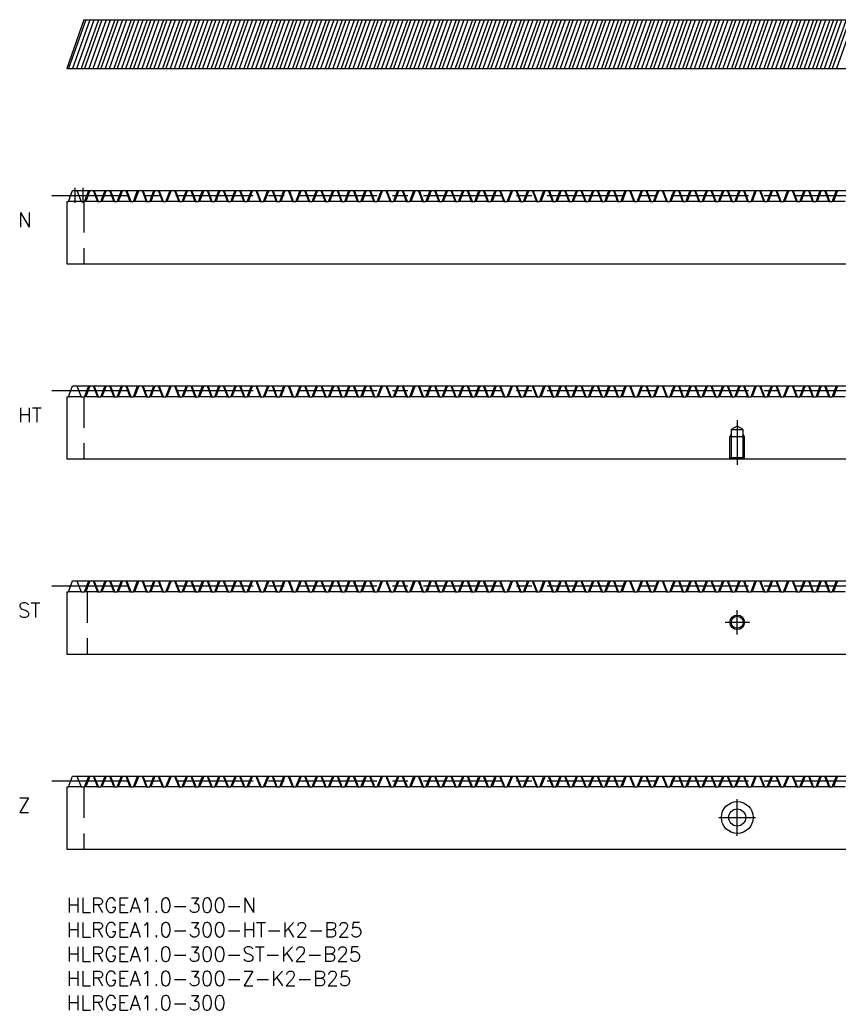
# Model space of a CAD drawing. Extents: x -10 to 331, y -23 to 180.
# Drawn here: x -9.6 to 158.4, y -23 to 180 of the extents above; entities that cross this region are included whole.
import ezdxf

# ---------------------------------------------------------------- set-up
doc = ezdxf.new("R2010")
doc.units = 0
doc.header["$LTSCALE"] = 0.5
doc.linetypes.add('CENTER', pattern=[50.8, 31.75, -6.35, 6.35, -6.35])
doc.linetypes.add('DASHED', pattern=[19.05, 12.7, -6.35])
for name, color, linetype in [('MSM_CENTER', 1, 'CENTER'), ('MSM_CONTINUOUS', 7, 'CONTINUOUS'), ('MSM_DASHED', 4, 'DASHED'), ('MSM_NARROW', 5, 'CONTINUOUS'), ('MSM_PART_NUMBER', 7, 'CONTINUOUS')]:
    doc.layers.add(name, color=color, linetype=linetype)
doc.styles.get("Standard").update_dxf_attribs({"font": 'txt.shx', "height": 3, "bigfont": 'bigfont.shx'})

msp = doc.modelspace()

# ---------------------------------------------------------------- linework, layer by layer
at = {"layer": 'MSM_CENTER'}
for p, q in [((1.67, 145.59), (1.67, 142.46)), ((3.33, 145.59), (3.33, 142.46)), ((-3.04, 144), (306.58, 144)), ((-3.04, 104), (306.58, 104)), ((137.5, 97.96), (137.5, 88.75)), ((-3.04, 64), (306.58, 64)), ((137.5, 54), (137.5, 59)), ((135, 56.5), (140, 56.5)), ((-3.04, 24), (306.58, 24)), ((137.5, 12.75), (137.5, 20.25)), ((133.75, 16.5), (141.25, 16.5))]:
    msp.add_line(p, q, dxfattribs=at)
at = {"layer": 'MSM_CONTINUOUS'}
for p, q in [((3.55, 180), (0, 170)), ((3.9, 180), (0.35, 170)), ((4.77, 180), (1.22, 170)), ((2.11, 170), (5.66, 180)), ((6.53, 180), (2.98, 170)), ((3.55, 180), (303.55, 180)), ((7.23, 180), (3.68, 170)), ((8.1, 180), (4.55, 170)), ((5.45, 170), (8.99, 180)), ((9.86, 180), (6.32, 170)), ((10.56, 180), (7.02, 170)), ((11.43, 180), (7.89, 170)), ((8.78, 170), (12.33, 180)), ((13.2, 180), (9.65, 170)), ((13.9, 180), (10.35, 170)), ((14.77, 180), (11.22, 170)), ((12.11, 170), (15.66, 180)), ((16.53, 180), (12.98, 170)), ((17.23, 180), (13.68, 170)), ((18.1, 180), (14.55, 170)), ((15.45, 170), (18.99, 180)), ((19.86, 180), (16.31, 170)), ((20.56, 180), (17.02, 170)), ((21.43, 180), (17.88, 170)), ((18.78, 170), (22.33, 180)), ((23.19, 180), (19.65, 170)), ((23.9, 180), (20.35, 170)), ((24.76, 180), (21.22, 170)), ((22.11, 170), (25.66, 180)), ((26.53, 180), (22.98, 170)), ((27.23, 180), (23.68, 170)), ((28.1, 180), (24.55, 170)), ((25.44, 170), (28.99, 180)), ((29.86, 180), (26.31, 170)), ((30.56, 180), (27.01, 170)), ((31.43, 180), (27.88, 170)), ((28.78, 170), (32.32, 180)), ((33.19, 180), (29.65, 170)), ((33.89, 180), (30.35, 170)), ((34.76, 180), (31.22, 170)), ((32.11, 170), (35.66, 180)), ((36.53, 180), (32.98, 170)), ((37.23, 180), (33.68, 170)), ((38.1, 180), (34.55, 170)), ((35.44, 170), (38.99, 180)), ((39.86, 180), (36.31, 170)), ((40.56, 180), (37.01, 170)), ((41.43, 180), (37.88, 170)), ((38.78, 170), (42.32, 180)), ((43.19, 180), (39.65, 170)), ((43.89, 180), (40.35, 170)), ((44.76, 180), (41.22, 170)), ((42.11, 170), (45.66, 180)), ((46.53, 180), (42.98, 170)), ((47.23, 180), (43.68, 170)), ((48.1, 180), (44.55, 170)), ((45.44, 170), (48.99, 180)), ((49.86, 180), (46.31, 170)), ((50.56, 180), (47.01, 170)), ((51.43, 180), (47.88, 170)), ((48.78, 170), (52.32, 180)), ((53.19, 180), (49.64, 170)), ((53.89, 180), (50.35, 170)), ((54.76, 180), (51.21, 170)), ((52.11, 170), (55.66, 180)), ((56.52, 180), (52.98, 170)), ((57.23, 180), (53.68, 170)), ((58.09, 180), (54.55, 170)), ((55.44, 170), (58.99, 180)), ((59.86, 180), (56.31, 170)), ((60.56, 180), (57.01, 170)), ((61.43, 180), (57.88, 170)), ((58.77, 170), (62.32, 180)), ((63.19, 180), (59.64, 170)), ((63.89, 180), (60.34, 170)), ((64.76, 180), (61.21, 170)), ((62.11, 170), (65.65, 180)), ((66.52, 180), (62.98, 170)), ((67.22, 180), (63.68, 170)), ((68.09, 180), (64.55, 170)), ((65.44, 170), (68.99, 180)), ((69.86, 180), (66.31, 170)), ((70.56, 180), (67.01, 170)), ((71.43, 180), (67.88, 170)), ((68.77, 170), (72.32, 180)), ((73.19, 180), (69.64, 170)), ((73.89, 180), (70.34, 170)), ((74.76, 180), (71.21, 170)), ((72.11, 170), (75.65, 180)), ((76.52, 180), (72.98, 170)), ((77.22, 180), (73.68, 170)), ((78.09, 180), (74.55, 170)), ((75.44, 170), (78.99, 180)), ((79.86, 180), (76.31, 170)), ((80.56, 180), (77.01, 170)), ((81.43, 180), (77.88, 170)), ((78.77, 170), (82.32, 180)), ((83.19, 180), (79.64, 170)), ((83.89, 180), (80.34, 170)), ((84.76, 180), (81.21, 170)), ((82.11, 170), (85.65, 180)), ((86.52, 180), (82.97, 170)), ((87.22, 180), (83.68, 170)), ((88.09, 180), (84.54, 170)), ((85.44, 170), (88.99, 180)), ((89.85, 180), (86.31, 170)), ((90.56, 180), (87.01, 170)), ((91.42, 180), (87.88, 170)), ((88.77, 170), (92.32, 180)), ((93.19, 180), (89.64, 170)), ((93.89, 180), (90.34, 170)), ((94.76, 180), (91.21, 170)), ((92.1, 170), (95.65, 180)), ((96.52, 180), (92.97, 170)), ((97.22, 180), (93.67, 170)), ((98.09, 180), (94.54, 170)), ((95.44, 170), (98.98, 180)), ((99.85, 180), (96.31, 170)), ((100.55, 180), (97.01, 170)), ((101.42, 180), (97.88, 170)), ((98.77, 170), (102.32, 180)), ((103.19, 180), (99.64, 170)), ((103.89, 180), (100.34, 170)), ((104.76, 180), (101.21, 170)), ((102.1, 170), (105.65, 180)), ((106.52, 180), (102.97, 170)), ((107.22, 180), (103.67, 170)), ((108.09, 180), (104.54, 170)), ((105.44, 170), (108.98, 180)), ((109.85, 180), (106.31, 170)), ((110.55, 180), (107.01, 170)), ((111.42, 180), (107.88, 170)), ((108.77, 170), (112.32, 180)), ((113.19, 180), (109.64, 170)), ((113.89, 180), (110.34, 170)), ((114.76, 180), (111.21, 170)), ((112.1, 170), (115.65, 180)), ((116.52, 180), (112.97, 170)), ((117.22, 180), (113.67, 170)), ((118.09, 180), (114.54, 170)), ((115.44, 170), (118.98, 180)), ((119.85, 180), (116.3, 170)), ((120.55, 180), (117.01, 170)), ((121.42, 180), (117.87, 170)), ((118.77, 170), (122.32, 180)), ((123.18, 180), (119.64, 170)), ((123.89, 180), (120.34, 170)), ((124.75, 180), (121.21, 170)), ((122.1, 170), (125.65, 180)), ((126.52, 180), (122.97, 170)), ((127.22, 180), (123.67, 170)), ((128.09, 180), (124.54, 170)), ((125.43, 170), (128.98, 180)), ((129.85, 180), (126.3, 170)), ((130.55, 180), (127, 170)), ((131.42, 180), (127.87, 170)), ((128.77, 170), (132.31, 180)), ((133.18, 180), (129.64, 170)), ((133.88, 180), (130.34, 170)), ((134.75, 180), (131.21, 170)), ((132.1, 170), (135.65, 180)), ((136.52, 180), (132.97, 170)), ((137.22, 180), (133.67, 170)), ((138.09, 180), (134.54, 170)), ((135.43, 170), (138.98, 180)), ((139.85, 180), (136.3, 170)), ((140.55, 180), (137, 170)), ((141.42, 180), (137.87, 170)), ((138.77, 170), (142.31, 180)), ((143.18, 180), (139.64, 170)), ((143.88, 180), (140.34, 170)), ((144.75, 180), (141.21, 170)), ((142.1, 170), (145.65, 180)), ((146.52, 180), (142.97, 170)), ((147.22, 180), (143.67, 170)), ((148.09, 180), (144.54, 170)), ((145.43, 170), (148.98, 180)), ((149.85, 180), (146.3, 170)), ((150.55, 180), (147, 170)), ((151.42, 180), (147.87, 170)), ((148.77, 170), (152.31, 180)), ((153.18, 180), (149.63, 170)), ((153.88, 180), (150.34, 170)), ((154.75, 180), (151.2, 170)), ((152.1, 170), (155.65, 180)), ((156.51, 180), (152.97, 170)), ((157.22, 180), (153.67, 170)), ((158.08, 180), (154.54, 170)), ((155.43, 170), (158.98, 180)), ((159.85, 180), (156.3, 170)), ((160.55, 180), (157, 170)), ((161.42, 180), (157.87, 170)), ((0, 170), (300, 170)), ((0.35, 142.75), (1.22, 145)), ((1.22, 145), (302.3, 145)), ((2.11, 145), (2.98, 142.75)), ((3.68, 142.75), (4.55, 145)), ((5.45, 145), (6.32, 142.75)), ((7.02, 142.75), (7.89, 145)), ((8.78, 145), (9.65, 142.75)), ((10.35, 142.75), (11.22, 145)), ((12.11, 145), (12.98, 142.75)), ((13.68, 142.75), (14.55, 145)), ((15.45, 145), (16.31, 142.75)), ((17.02, 142.75), (17.88, 145)), ((18.78, 145), (19.65, 142.75)), ((20.35, 142.75), (21.22, 145)), ((22.11, 145), (22.98, 142.75)), ((23.68, 142.75), (24.55, 145)), ((25.44, 145), (26.31, 142.75)), ((27.01, 142.75), (27.88, 145)), ((28.78, 145), (29.65, 142.75)), ((30.35, 142.75), (31.22, 145)), ((32.11, 145), (32.98, 142.75)), ((33.68, 142.75), (34.55, 145)), ((35.44, 145), (36.31, 142.75)), ((37.01, 142.75), (37.88, 145)), ((38.78, 145), (39.65, 142.75)), ((40.35, 142.75), (41.22, 145)), ((42.11, 145), (42.98, 142.75)), ((43.68, 142.75), (44.55, 145)), ((45.44, 145), (46.31, 142.75)), ((47.01, 142.75), (47.88, 145)), ((48.78, 145), (49.64, 142.75)), ((50.35, 142.75), (51.21, 145)), ((52.11, 145), (52.98, 142.75)), ((53.68, 142.75), (54.55, 145)), ((55.44, 145), (56.31, 142.75)), ((57.01, 142.75), (57.88, 145)), ((58.77, 145), (59.64, 142.75)), ((60.34, 142.75), (61.21, 145)), ((62.11, 145), (62.98, 142.75)), ((63.68, 142.75), (64.55, 145)), ((65.44, 145), (66.31, 142.75)), ((67.01, 142.75), (67.88, 145)), ((68.77, 145), (69.64, 142.75)), ((70.34, 142.75), (71.21, 145)), ((72.11, 145), (72.98, 142.75)), ((73.68, 142.75), (74.55, 145)), ((75.44, 145), (76.31, 142.75)), ((77.01, 142.75), (77.88, 145)), ((78.77, 145), (79.64, 142.75)), ((80.34, 142.75), (81.21, 145)), ((82.11, 145), (82.97, 142.75)), ((83.68, 142.75), (84.54, 145)), ((85.44, 145), (86.31, 142.75)), ((87.01, 142.75), (87.88, 145)), ((88.77, 145), (89.64, 142.75)), ((90.34, 142.75), (91.21, 145)), ((92.1, 145), (92.97, 142.75)), ((93.67, 142.75), (94.54, 145)), ((95.44, 145), (96.31, 142.75)), ((97.01, 142.75), (97.88, 145)), ((98.77, 145), (99.64, 142.75)), ((100.34, 142.75), (101.21, 145)), ((102.1, 145), (102.97, 142.75)), ((103.67, 142.75), (104.54, 145)), ((105.44, 145), (106.31, 142.75)), ((107.01, 142.75), (107.88, 145)), ((108.77, 145), (109.64, 142.75)), ((110.34, 142.75), (111.21, 145)), ((112.1, 145), (112.97, 142.75)), ((113.67, 142.75), (114.54, 145)), ((115.44, 145), (116.3, 142.75)), ((117.01, 142.75), (117.87, 145)), ((118.77, 145), (119.64, 142.75)), ((120.34, 142.75), (121.21, 145)), ((122.1, 145), (122.97, 142.75)), ((123.67, 142.75), (124.54, 145)), ((125.43, 145), (126.3, 142.75)), ((127, 142.75), (127.87, 145)), ((128.77, 145), (129.64, 142.75)), ((130.34, 142.75), (131.21, 145)), ((132.1, 145), (132.97, 142.75)), ((133.67, 142.75), (134.54, 145)), ((135.43, 145), (136.3, 142.75)), ((137, 142.75), (137.87, 145)), ((138.77, 145), (139.64, 142.75)), ((140.34, 142.75), (141.21, 145)), ((142.1, 145), (142.97, 142.75)), ((143.67, 142.75), (144.54, 145)), ((145.43, 145), (146.3, 142.75)), ((147, 142.75), (147.87, 145)), ((148.77, 145), (149.63, 142.75)), ((150.34, 142.75), (151.2, 145)), ((152.1, 145), (152.97, 142.75)), ((153.67, 142.75), (154.54, 145)), ((155.43, 145), (156.3, 142.75)), ((157, 142.75), (157.87, 145)), ((0, 142.75), (0, 130)), ((0, 142.75), (0.35, 142.75)), ((2.98, 142.75), (3.68, 142.75)), ((6.32, 142.75), (7.02, 142.75)), ((9.65, 142.75), (10.35, 142.75)), ((12.98, 142.75), (13.68, 142.75)), ((16.31, 142.75), (17.02, 142.75)), ((19.65, 142.75), (20.35, 142.75)), ((22.98, 142.75), (23.68, 142.75)), ((26.31, 142.75), (27.01, 142.75)), ((29.65, 142.75), (30.35, 142.75)), ((32.98, 142.75), (33.68, 142.75)), ((36.31, 142.75), (37.01, 142.75)), ((39.65, 142.75), (40.35, 142.75)), ((42.98, 142.75), (43.68, 142.75)), ((46.31, 142.75), (47.01, 142.75)), ((49.64, 142.75), (50.35, 142.75)), ((52.98, 142.75), (53.68, 142.75)), ((56.31, 142.75), (57.01, 142.75)), ((59.64, 142.75), (60.34, 142.75)), ((62.98, 142.75), (63.68, 142.75)), ((66.31, 142.75), (67.01, 142.75)), ((69.64, 142.75), (70.34, 142.75)), ((72.98, 142.75), (73.68, 142.75)), ((76.31, 142.75), (77.01, 142.75)), ((79.64, 142.75), (80.34, 142.75)), ((82.97, 142.75), (83.68, 142.75)), ((86.31, 142.75), (87.01, 142.75)), ((89.64, 142.75), (90.34, 142.75)), ((92.97, 142.75), (93.67, 142.75)), ((96.31, 142.75), (97.01, 142.75)), ((99.64, 142.75), (100.34, 142.75)), ((102.97, 142.75), (103.67, 142.75)), ((106.31, 142.75), (107.01, 142.75)), ((109.64, 142.75), (110.34, 142.75)), ((112.97, 142.75), (113.67, 142.75)), ((116.3, 142.75), (117.01, 142.75)), ((119.64, 142.75), (120.34, 142.75)), ((122.97, 142.75), (123.67, 142.75)), ((126.3, 142.75), (127, 142.75)), ((129.64, 142.75), (130.34, 142.75)), ((132.97, 142.75), (133.67, 142.75)), ((136.3, 142.75), (137, 142.75)), ((139.64, 142.75), (140.34, 142.75)), ((142.97, 142.75), (143.67, 142.75)), ((146.3, 142.75), (147, 142.75)), ((149.63, 142.75), (150.34, 142.75)), ((152.97, 142.75), (153.67, 142.75)), ((156.3, 142.75), (157, 142.75)), ((0, 130), (303.55, 130)), ((0.35, 102.75), (1.22, 105)), ((1.22, 105), (302.3, 105)), ((2.11, 105), (2.98, 102.75)), ((3.68, 102.75), (4.55, 105)), ((5.45, 105), (6.32, 102.75)), ((7.02, 102.75), (7.89, 105)), ((8.78, 105), (9.65, 102.75)), ((10.35, 102.75), (11.22, 105)), ((12.11, 105), (12.98, 102.75)), ((13.68, 102.75), (14.55, 105)), ((15.45, 105), (16.31, 102.75)), ((17.02, 102.75), (17.88, 105)), ((18.78, 105), (19.65, 102.75)), ((20.35, 102.75), (21.22, 105)), ((22.11, 105), (22.98, 102.75)), ((23.68, 102.75), (24.55, 105)), ((25.44, 105), (26.31, 102.75)), ((27.01, 102.75), (27.88, 105)), ((28.78, 105), (29.65, 102.75)), ((30.35, 102.75), (31.22, 105)), ((32.11, 105), (32.98, 102.75)), ((33.68, 102.75), (34.55, 105)), ((35.44, 105), (36.31, 102.75)), ((37.01, 102.75), (37.88, 105)), ((38.78, 105), (39.65, 102.75)), ((40.35, 102.75), (41.22, 105)), ((42.11, 105), (42.98, 102.75)), ((43.68, 102.75), (44.55, 105)), ((45.44, 105), (46.31, 102.75)), ((47.01, 102.75), (47.88, 105)), ((48.78, 105), (49.64, 102.75)), ((50.35, 102.75), (51.21, 105)), ((52.11, 105), (52.98, 102.75)), ((53.68, 102.75), (54.55, 105)), ((55.44, 105), (56.31, 102.75)), ((57.01, 102.75), (57.88, 105)), ((58.77, 105), (59.64, 102.75)), ((60.34, 102.75), (61.21, 105)), ((62.11, 105), (62.98, 102.75)), ((63.68, 102.75), (64.55, 105)), ((65.44, 105), (66.31, 102.75)), ((67.01, 102.75), (67.88, 105)), ((68.77, 105), (69.64, 102.75)), ((70.34, 102.75), (71.21, 105)), ((72.11, 105), (72.98, 102.75)), ((73.68, 102.75), (74.55, 105)), ((75.44, 105), (76.31, 102.75)), ((77.01, 102.75), (77.88, 105)), ((78.77, 105), (79.64, 102.75)), ((80.34, 102.75), (81.21, 105)), ((82.11, 105), (82.97, 102.75)), ((83.68, 102.75), (84.54, 105)), ((85.44, 105), (86.31, 102.75)), ((87.01, 102.75), (87.88, 105)), ((88.77, 105), (89.64, 102.75)), ((90.34, 102.75), (91.21, 105)), ((92.1, 105), (92.97, 102.75)), ((93.67, 102.75), (94.54, 105)), ((95.44, 105), (96.31, 102.75)), ((97.01, 102.75), (97.88, 105)), ((98.77, 105), (99.64, 102.75)), ((100.34, 102.75), (101.21, 105)), ((102.1, 105), (102.97, 102.75)), ((103.67, 102.75), (104.54, 105)), ((105.44, 105), (106.31, 102.75)), ((107.01, 102.75), (107.88, 105)), ((108.77, 105), (109.64, 102.75)), ((110.34, 102.75), (111.21, 105)), ((112.1, 105), (112.97, 102.75)), ((113.67, 102.75), (114.54, 105)), ((115.44, 105), (116.3, 102.75)), ((117.01, 102.75), (117.87, 105)), ((118.77, 105), (119.64, 102.75)), ((120.34, 102.75), (121.21, 105)), ((122.1, 105), (122.97, 102.75)), ((123.67, 102.75), (124.54, 105)), ((125.43, 105), (126.3, 102.75)), ((127, 102.75), (127.87, 105)), ((128.77, 105), (129.64, 102.75)), ((130.34, 102.75), (131.21, 105)), ((132.1, 105), (132.97, 102.75)), ((133.67, 102.75), (134.54, 105)), ((135.43, 105), (136.3, 102.75)), ((137, 102.75), (137.87, 105)), ((138.77, 105), (139.64, 102.75)), ((140.34, 102.75), (141.21, 105)), ((142.1, 105), (142.97, 102.75)), ((143.67, 102.75), (144.54, 105)), ((145.43, 105), (146.3, 102.75)), ((147, 102.75), (147.87, 105)), ((148.77, 105), (149.63, 102.75)), ((150.34, 102.75), (151.2, 105)), ((152.1, 105), (152.97, 102.75)), ((153.67, 102.75), (154.54, 105)), ((155.43, 105), (156.3, 102.75)), ((157, 102.75), (157.87, 105)), ((0, 102.75), (0, 90)), ((0, 102.75), (0.35, 102.75)), ((2.98, 102.75), (3.68, 102.75)), ((6.32, 102.75), (7.02, 102.75)), ((9.65, 102.75), (10.35, 102.75)), ((12.98, 102.75), (13.68, 102.75)), ((16.31, 102.75), (17.02, 102.75)), ((19.65, 102.75), (20.35, 102.75)), ((22.98, 102.75), (23.68, 102.75)), ((26.31, 102.75), (27.01, 102.75)), ((29.65, 102.75), (30.35, 102.75)), ((32.98, 102.75), (33.68, 102.75)), ((36.31, 102.75), (37.01, 102.75)), ((39.65, 102.75), (40.35, 102.75)), ((42.98, 102.75), (43.68, 102.75)), ((46.31, 102.75), (47.01, 102.75)), ((49.64, 102.75), (50.35, 102.75)), ((52.98, 102.75), (53.68, 102.75)), ((56.31, 102.75), (57.01, 102.75)), ((59.64, 102.75), (60.34, 102.75)), ((62.98, 102.75), (63.68, 102.75)), ((66.31, 102.75), (67.01, 102.75)), ((69.64, 102.75), (70.34, 102.75)), ((72.98, 102.75), (73.68, 102.75)), ((76.31, 102.75), (77.01, 102.75)), ((79.64, 102.75), (80.34, 102.75)), ((82.97, 102.75), (83.68, 102.75)), ((86.31, 102.75), (87.01, 102.75)), ((89.64, 102.75), (90.34, 102.75)), ((92.97, 102.75), (93.67, 102.75)), ((96.31, 102.75), (97.01, 102.75)), ((99.64, 102.75), (100.34, 102.75)), ((102.97, 102.75), (103.67, 102.75)), ((106.31, 102.75), (107.01, 102.75)), ((109.64, 102.75), (110.34, 102.75)), ((112.97, 102.75), (113.67, 102.75)), ((116.3, 102.75), (117.01, 102.75)), ((119.64, 102.75), (120.34, 102.75)), ((122.97, 102.75), (123.67, 102.75)), ((126.3, 102.75), (127, 102.75)), ((129.64, 102.75), (130.34, 102.75)), ((132.97, 102.75), (133.67, 102.75)), ((136.3, 102.75), (137, 102.75)), ((139.64, 102.75), (140.34, 102.75)), ((142.97, 102.75), (143.67, 102.75)), ((146.3, 102.75), (147, 102.75)), ((149.63, 102.75), (150.34, 102.75)), ((152.97, 102.75), (153.67, 102.75)), ((156.3, 102.75), (157, 102.75)), ((0, 90), (303.55, 90)), ((0.35, 62.75), (1.22, 65)), ((1.22, 65), (302.3, 65)), ((2.11, 65), (2.98, 62.75)), ((3.68, 62.75), (4.55, 65)), ((5.45, 65), (6.32, 62.75)), ((7.02, 62.75), (7.89, 65)), ((8.78, 65), (9.65, 62.75)), ((10.35, 62.75), (11.22, 65)), ((12.11, 65), (12.98, 62.75)), ((13.68, 62.75), (14.55, 65)), ((15.45, 65), (16.31, 62.75)), ((17.02, 62.75), (17.88, 65)), ((18.78, 65), (19.65, 62.75)), ((20.35, 62.75), (21.22, 65)), ((22.11, 65), (22.98, 62.75)), ((23.68, 62.75), (24.55, 65)), ((25.44, 65), (26.31, 62.75)), ((27.01, 62.75), (27.88, 65)), ((28.78, 65), (29.65, 62.75)), ((30.35, 62.75), (31.22, 65)), ((32.11, 65), (32.98, 62.75)), ((33.68, 62.75), (34.55, 65)), ((35.44, 65), (36.31, 62.75)), ((37.01, 62.75), (37.88, 65)), ((38.78, 65), (39.65, 62.75)), ((40.35, 62.75), (41.22, 65)), ((42.11, 65), (42.98, 62.75)), ((43.68, 62.75), (44.55, 65)), ((45.44, 65), (46.31, 62.75)), ((47.01, 62.75), (47.88, 65)), ((48.78, 65), (49.64, 62.75)), ((50.35, 62.75), (51.21, 65)), ((52.11, 65), (52.98, 62.75)), ((53.68, 62.75), (54.55, 65)), ((55.44, 65), (56.31, 62.75)), ((57.01, 62.75), (57.88, 65)), ((58.77, 65), (59.64, 62.75)), ((60.34, 62.75), (61.21, 65)), ((62.11, 65), (62.98, 62.75)), ((63.68, 62.75), (64.55, 65)), ((65.44, 65), (66.31, 62.75)), ((67.01, 62.75), (67.88, 65)), ((68.77, 65), (69.64, 62.75)), ((70.34, 62.75), (71.21, 65)), ((72.11, 65), (72.98, 62.75)), ((73.68, 62.75), (74.55, 65)), ((75.44, 65), (76.31, 62.75)), ((77.01, 62.75), (77.88, 65)), ((78.77, 65), (79.64, 62.75)), ((80.34, 62.75), (81.21, 65)), ((82.11, 65), (82.97, 62.75)), ((83.68, 62.75), (84.54, 65)), ((85.44, 65), (86.31, 62.75)), ((87.01, 62.75), (87.88, 65)), ((88.77, 65), (89.64, 62.75)), ((90.34, 62.75), (91.21, 65)), ((92.1, 65), (92.97, 62.75)), ((93.67, 62.75), (94.54, 65)), ((95.44, 65), (96.31, 62.75)), ((97.01, 62.75), (97.88, 65)), ((98.77, 65), (99.64, 62.75)), ((100.34, 62.75), (101.21, 65)), ((102.1, 65), (102.97, 62.75)), ((103.67, 62.75), (104.54, 65)), ((105.44, 65), (106.31, 62.75)), ((107.01, 62.75), (107.88, 65)), ((108.77, 65), (109.64, 62.75)), ((110.34, 62.75), (111.21, 65)), ((112.1, 65), (112.97, 62.75)), ((113.67, 62.75), (114.54, 65)), ((115.44, 65), (116.3, 62.75)), ((117.01, 62.75), (117.87, 65)), ((118.77, 65), (119.64, 62.75)), ((120.34, 62.75), (121.21, 65)), ((122.1, 65), (122.97, 62.75)), ((123.67, 62.75), (124.54, 65)), ((125.43, 65), (126.3, 62.75)), ((127, 62.75), (127.87, 65)), ((128.77, 65), (129.64, 62.75)), ((130.34, 62.75), (131.21, 65)), ((132.1, 65), (132.97, 62.75)), ((133.67, 62.75), (134.54, 65)), ((135.43, 65), (136.3, 62.75)), ((137, 62.75), (137.87, 65)), ((138.77, 65), (139.64, 62.75)), ((140.34, 62.75), (141.21, 65)), ((142.1, 65), (142.97, 62.75)), ((143.67, 62.75), (144.54, 65)), ((145.43, 65), (146.3, 62.75)), ((147, 62.75), (147.87, 65)), ((148.77, 65), (149.63, 62.75)), ((150.34, 62.75), (151.2, 65)), ((152.1, 65), (152.97, 62.75)), ((153.67, 62.75), (154.54, 65)), ((155.43, 65), (156.3, 62.75)), ((157, 62.75), (157.87, 65)), ((0, 62.75), (0, 50)), ((0, 62.75), (0.35, 62.75)), ((2.98, 62.75), (3.68, 62.75)), ((6.32, 62.75), (7.02, 62.75)), ((9.65, 62.75), (10.35, 62.75)), ((12.98, 62.75), (13.68, 62.75)), ((16.31, 62.75), (17.02, 62.75)), ((19.65, 62.75), (20.35, 62.75)), ((22.98, 62.75), (23.68, 62.75)), ((26.31, 62.75), (27.01, 62.75)), ((29.65, 62.75), (30.35, 62.75)), ((32.98, 62.75), (33.68, 62.75)), ((36.31, 62.75), (37.01, 62.75)), ((39.65, 62.75), (40.35, 62.75)), ((42.98, 62.75), (43.68, 62.75)), ((46.31, 62.75), (47.01, 62.75)), ((49.64, 62.75), (50.35, 62.75)), ((52.98, 62.75), (53.68, 62.75)), ((56.31, 62.75), (57.01, 62.75)), ((59.64, 62.75), (60.34, 62.75)), ((62.98, 62.75), (63.68, 62.75)), ((66.31, 62.75), (67.01, 62.75)), ((69.64, 62.75), (70.34, 62.75)), ((72.98, 62.75), (73.68, 62.75)), ((76.31, 62.75), (77.01, 62.75)), ((79.64, 62.75), (80.34, 62.75)), ((82.97, 62.75), (83.68, 62.75)), ((86.31, 62.75), (87.01, 62.75)), ((89.64, 62.75), (90.34, 62.75)), ((92.97, 62.75), (93.67, 62.75)), ((96.31, 62.75), (97.01, 62.75)), ((99.64, 62.75), (100.34, 62.75)), ((102.97, 62.75), (103.67, 62.75)), ((106.31, 62.75), (107.01, 62.75)), ((109.64, 62.75), (110.34, 62.75)), ((112.97, 62.75), (113.67, 62.75)), ((116.3, 62.75), (117.01, 62.75)), ((119.64, 62.75), (120.34, 62.75)), ((122.97, 62.75), (123.67, 62.75)), ((126.3, 62.75), (127, 62.75)), ((129.64, 62.75), (130.34, 62.75)), ((132.97, 62.75), (133.67, 62.75)), ((136.3, 62.75), (137, 62.75)), ((139.64, 62.75), (140.34, 62.75)), ((142.97, 62.75), (143.67, 62.75)), ((146.3, 62.75), (147, 62.75)), ((149.63, 62.75), (150.34, 62.75)), ((152.97, 62.75), (153.67, 62.75)), ((156.3, 62.75), (157, 62.75)), ((0, 50), (303.55, 50)), ((0.35, 22.75), (1.22, 25)), ((1.22, 25), (302.3, 25)), ((2.11, 25), (2.98, 22.75)), ((3.68, 22.75), (4.55, 25)), ((5.45, 25), (6.32, 22.75)), ((7.02, 22.75), (7.89, 25)), ((8.78, 25), (9.65, 22.75)), ((10.35, 22.75), (11.22, 25)), ((12.11, 25), (12.98, 22.75)), ((13.68, 22.75), (14.55, 25)), ((15.45, 25), (16.31, 22.75)), ((17.02, 22.75), (17.88, 25)), ((18.78, 25), (19.65, 22.75)), ((20.35, 22.75), (21.22, 25)), ((22.11, 25), (22.98, 22.75)), ((23.68, 22.75), (24.55, 25)), ((25.44, 25), (26.31, 22.75)), ((27.01, 22.75), (27.88, 25)), ((28.78, 25), (29.65, 22.75)), ((30.35, 22.75), (31.22, 25)), ((32.11, 25), (32.98, 22.75)), ((33.68, 22.75), (34.55, 25)), ((35.44, 25), (36.31, 22.75)), ((37.01, 22.75), (37.88, 25)), ((38.78, 25), (39.65, 22.75)), ((40.35, 22.75), (41.22, 25)), ((42.11, 25), (42.98, 22.75)), ((43.68, 22.75), (44.55, 25)), ((45.44, 25), (46.31, 22.75)), ((47.01, 22.75), (47.88, 25)), ((48.78, 25), (49.64, 22.75)), ((50.35, 22.75), (51.21, 25)), ((52.11, 25), (52.98, 22.75)), ((53.68, 22.75), (54.55, 25)), ((55.44, 25), (56.31, 22.75)), ((57.01, 22.75), (57.88, 25)), ((58.77, 25), (59.64, 22.75)), ((60.34, 22.75), (61.21, 25)), ((62.11, 25), (62.98, 22.75)), ((63.68, 22.75), (64.55, 25)), ((65.44, 25), (66.31, 22.75)), ((67.01, 22.75), (67.88, 25)), ((68.77, 25), (69.64, 22.75)), ((70.34, 22.75), (71.21, 25)), ((72.11, 25), (72.98, 22.75)), ((73.68, 22.75), (74.55, 25)), ((75.44, 25), (76.31, 22.75)), ((77.01, 22.75), (77.88, 25)), ((78.77, 25), (79.64, 22.75)), ((80.34, 22.75), (81.21, 25)), ((82.11, 25), (82.97, 22.75)), ((83.68, 22.75), (84.54, 25)), ((85.44, 25), (86.31, 22.75)), ((87.01, 22.75), (87.88, 25)), ((88.77, 25), (89.64, 22.75)), ((90.34, 22.75), (91.21, 25)), ((92.1, 25), (92.97, 22.75)), ((93.67, 22.75), (94.54, 25)), ((95.44, 25), (96.31, 22.75)), ((97.01, 22.75), (97.88, 25)), ((98.77, 25), (99.64, 22.75)), ((100.34, 22.75), (101.21, 25)), ((102.1, 25), (102.97, 22.75)), ((103.67, 22.75), (104.54, 25)), ((105.44, 25), (106.31, 22.75)), ((107.01, 22.75), (107.88, 25)), ((108.77, 25), (109.64, 22.75)), ((110.34, 22.75), (111.21, 25)), ((112.1, 25), (112.97, 22.75)), ((113.67, 22.75), (114.54, 25)), ((115.44, 25), (116.3, 22.75)), ((117.01, 22.75), (117.87, 25)), ((118.77, 25), (119.64, 22.75)), ((120.34, 22.75), (121.21, 25)), ((122.1, 25), (122.97, 22.75)), ((123.67, 22.75), (124.54, 25)), ((125.43, 25), (126.3, 22.75)), ((127, 22.75), (127.87, 25)), ((128.77, 25), (129.64, 22.75)), ((130.34, 22.75), (131.21, 25)), ((132.1, 25), (132.97, 22.75)), ((133.67, 22.75), (134.54, 25)), ((135.43, 25), (136.3, 22.75)), ((137, 22.75), (137.87, 25)), ((138.77, 25), (139.64, 22.75)), ((140.34, 22.75), (141.21, 25)), ((142.1, 25), (142.97, 22.75)), ((143.67, 22.75), (144.54, 25)), ((145.43, 25), (146.3, 22.75)), ((147, 22.75), (147.87, 25)), ((148.77, 25), (149.63, 22.75)), ((150.34, 22.75), (151.2, 25)), ((152.1, 25), (152.97, 22.75)), ((153.67, 22.75), (154.54, 25)), ((155.43, 25), (156.3, 22.75)), ((157, 22.75), (157.87, 25)), ((0, 22.75), (0, 10)), ((0, 22.75), (0.35, 22.75)), ((2.98, 22.75), (3.68, 22.75)), ((6.32, 22.75), (7.02, 22.75)), ((9.65, 22.75), (10.35, 22.75)), ((12.98, 22.75), (13.68, 22.75)), ((16.31, 22.75), (17.02, 22.75)), ((19.65, 22.75), (20.35, 22.75)), ((22.98, 22.75), (23.68, 22.75)), ((26.31, 22.75), (27.01, 22.75)), ((29.65, 22.75), (30.35, 22.75)), ((32.98, 22.75), (33.68, 22.75)), ((36.31, 22.75), (37.01, 22.75)), ((39.65, 22.75), (40.35, 22.75)), ((42.98, 22.75), (43.68, 22.75)), ((46.31, 22.75), (47.01, 22.75)), ((49.64, 22.75), (50.35, 22.75)), ((52.98, 22.75), (53.68, 22.75)), ((56.31, 22.75), (57.01, 22.75)), ((59.64, 22.75), (60.34, 22.75)), ((62.98, 22.75), (63.68, 22.75)), ((66.31, 22.75), (67.01, 22.75)), ((69.64, 22.75), (70.34, 22.75)), ((72.98, 22.75), (73.68, 22.75)), ((76.31, 22.75), (77.01, 22.75)), ((79.64, 22.75), (80.34, 22.75)), ((82.97, 22.75), (83.68, 22.75)), ((86.31, 22.75), (87.01, 22.75)), ((89.64, 22.75), (90.34, 22.75)), ((92.97, 22.75), (93.67, 22.75)), ((96.31, 22.75), (97.01, 22.75)), ((99.64, 22.75), (100.34, 22.75)), ((102.97, 22.75), (103.67, 22.75)), ((106.31, 22.75), (107.01, 22.75)), ((109.64, 22.75), (110.34, 22.75)), ((112.97, 22.75), (113.67, 22.75)), ((116.3, 22.75), (117.01, 22.75)), ((119.64, 22.75), (120.34, 22.75)), ((122.97, 22.75), (123.67, 22.75)), ((126.3, 22.75), (127, 22.75)), ((129.64, 22.75), (130.34, 22.75)), ((132.97, 22.75), (133.67, 22.75)), ((136.3, 22.75), (137, 22.75)), ((139.64, 22.75), (140.34, 22.75)), ((142.97, 22.75), (143.67, 22.75)), ((146.3, 22.75), (147, 22.75)), ((149.63, 22.75), (150.34, 22.75)), ((152.97, 22.75), (153.67, 22.75)), ((156.3, 22.75), (157, 22.75)), ((0, 10), (303.55, 10))]:
    msp.add_line(p, q, dxfattribs=at)
for centre, radius in [((137.5, 56.5), 1.23), ((137.5, 16.5), 3.25), ((137.5, 16.5), 1.75)]:
    msp.add_circle(centre, radius, dxfattribs=at)
at = {"layer": 'MSM_DASHED'}
for p, q in [((4.77, 145), (3.9, 142.75)), ((6.53, 142.75), (5.66, 145)), ((8.1, 145), (7.23, 142.75)), ((9.86, 142.75), (8.99, 145)), ((11.43, 145), (10.56, 142.75)), ((13.2, 142.75), (12.33, 145)), ((14.77, 145), (13.9, 142.75)), ((16.53, 142.75), (15.66, 145)), ((18.1, 145), (17.23, 142.75)), ((19.86, 142.75), (18.99, 145)), ((21.43, 145), (20.56, 142.75)), ((23.19, 142.75), (22.33, 145)), ((24.76, 145), (23.9, 142.75)), ((26.53, 142.75), (25.66, 145)), ((28.1, 145), (27.23, 142.75)), ((29.86, 142.75), (28.99, 145)), ((31.43, 145), (30.56, 142.75)), ((33.19, 142.75), (32.32, 145)), ((34.76, 145), (33.89, 142.75)), ((36.53, 142.75), (35.66, 145)), ((38.1, 145), (37.23, 142.75)), ((39.86, 142.75), (38.99, 145)), ((41.43, 145), (40.56, 142.75)), ((43.19, 142.75), (42.32, 145)), ((44.76, 145), (43.89, 142.75)), ((46.53, 142.75), (45.66, 145)), ((48.1, 145), (47.23, 142.75)), ((49.86, 142.75), (48.99, 145)), ((51.43, 145), (50.56, 142.75)), ((53.19, 142.75), (52.32, 145)), ((54.76, 145), (53.89, 142.75)), ((56.52, 142.75), (55.66, 145)), ((58.09, 145), (57.23, 142.75)), ((59.86, 142.75), (58.99, 145)), ((61.43, 145), (60.56, 142.75)), ((63.19, 142.75), (62.32, 145)), ((64.76, 145), (63.89, 142.75)), ((66.52, 142.75), (65.65, 145)), ((68.09, 145), (67.22, 142.75)), ((69.86, 142.75), (68.99, 145)), ((71.43, 145), (70.56, 142.75)), ((73.19, 142.75), (72.32, 145)), ((74.76, 145), (73.89, 142.75)), ((76.52, 142.75), (75.65, 145)), ((78.09, 145), (77.22, 142.75)), ((79.86, 142.75), (78.99, 145)), ((81.43, 145), (80.56, 142.75)), ((83.19, 142.75), (82.32, 145)), ((84.76, 145), (83.89, 142.75)), ((86.52, 142.75), (85.65, 145)), ((88.09, 145), (87.22, 142.75)), ((89.85, 142.75), (88.99, 145)), ((91.42, 145), (90.56, 142.75)), ((93.19, 142.75), (92.32, 145)), ((94.76, 145), (93.89, 142.75)), ((96.52, 142.75), (95.65, 145)), ((98.09, 145), (97.22, 142.75)), ((99.85, 142.75), (98.98, 145)), ((101.42, 145), (100.55, 142.75)), ((103.19, 142.75), (102.32, 145)), ((104.76, 145), (103.89, 142.75)), ((106.52, 142.75), (105.65, 145)), ((108.09, 145), (107.22, 142.75)), ((109.85, 142.75), (108.98, 145)), ((111.42, 145), (110.55, 142.75)), ((113.19, 142.75), (112.32, 145)), ((114.76, 145), (113.89, 142.75)), ((116.52, 142.75), (115.65, 145)), ((118.09, 145), (117.22, 142.75)), ((119.85, 142.75), (118.98, 145)), ((121.42, 145), (120.55, 142.75)), ((123.18, 142.75), (122.32, 145)), ((124.75, 145), (123.89, 142.75)), ((126.52, 142.75), (125.65, 145)), ((128.09, 145), (127.22, 142.75)), ((129.85, 142.75), (128.98, 145)), ((131.42, 145), (130.55, 142.75)), ((133.18, 142.75), (132.31, 145)), ((134.75, 145), (133.88, 142.75)), ((136.52, 142.75), (135.65, 145)), ((138.09, 145), (137.22, 142.75)), ((139.85, 142.75), (138.98, 145)), ((141.42, 145), (140.55, 142.75)), ((143.18, 142.75), (142.31, 145)), ((144.75, 145), (143.88, 142.75)), ((146.52, 142.75), (145.65, 145)), ((148.09, 145), (147.22, 142.75)), ((149.85, 142.75), (148.98, 145)), ((151.42, 145), (150.55, 142.75)), ((153.18, 142.75), (152.31, 145)), ((154.75, 145), (153.88, 142.75)), ((156.51, 142.75), (155.65, 145)), ((158.08, 145), (157.22, 142.75)), ((2.98, 142.75), (0.35, 142.75)), ((3.55, 142.75), (3.55, 130)), ((6.32, 142.75), (3.68, 142.75)), ((9.65, 142.75), (7.02, 142.75)), ((12.98, 142.75), (10.35, 142.75)), ((16.31, 142.75), (13.68, 142.75)), ((19.65, 142.75), (17.02, 142.75)), ((22.98, 142.75), (20.35, 142.75)), ((26.31, 142.75), (23.68, 142.75)), ((29.65, 142.75), (27.01, 142.75)), ((32.98, 142.75), (30.35, 142.75)), ((36.31, 142.75), (33.68, 142.75)), ((39.65, 142.75), (37.01, 142.75)), ((42.98, 142.75), (40.35, 142.75)), ((46.31, 142.75), (43.68, 142.75)), ((49.64, 142.75), (47.01, 142.75)), ((52.98, 142.75), (50.35, 142.75)), ((56.31, 142.75), (53.68, 142.75)), ((59.64, 142.75), (57.01, 142.75)), ((62.98, 142.75), (60.34, 142.75)), ((66.31, 142.75), (63.68, 142.75)), ((69.64, 142.75), (67.01, 142.75)), ((72.98, 142.75), (70.34, 142.75)), ((76.31, 142.75), (73.68, 142.75)), ((79.64, 142.75), (77.01, 142.75)), ((82.97, 142.75), (80.34, 142.75)), ((86.31, 142.75), (83.68, 142.75)), ((89.64, 142.75), (87.01, 142.75)), ((92.97, 142.75), (90.34, 142.75)), ((96.31, 142.75), (93.67, 142.75)), ((99.64, 142.75), (97.01, 142.75)), ((102.97, 142.75), (100.34, 142.75)), ((106.31, 142.75), (103.67, 142.75)), ((109.64, 142.75), (107.01, 142.75)), ((112.97, 142.75), (110.34, 142.75)), ((116.3, 142.75), (113.67, 142.75)), ((119.64, 142.75), (117.01, 142.75)), ((122.97, 142.75), (120.34, 142.75)), ((126.3, 142.75), (123.67, 142.75)), ((129.64, 142.75), (127, 142.75)), ((132.97, 142.75), (130.34, 142.75)), ((136.3, 142.75), (133.67, 142.75)), ((139.64, 142.75), (137, 142.75)), ((142.97, 142.75), (140.34, 142.75)), ((146.3, 142.75), (143.67, 142.75)), ((149.63, 142.75), (147, 142.75)), ((152.97, 142.75), (150.34, 142.75)), ((156.3, 142.75), (153.67, 142.75)), ((159.63, 142.75), (157, 142.75)), ((4.77, 105), (3.9, 102.75)), ((6.53, 102.75), (5.66, 105)), ((8.1, 105), (7.23, 102.75)), ((9.86, 102.75), (8.99, 105)), ((11.43, 105), (10.56, 102.75)), ((13.2, 102.75), (12.33, 105)), ((14.77, 105), (13.9, 102.75)), ((16.53, 102.75), (15.66, 105)), ((18.1, 105), (17.23, 102.75)), ((19.86, 102.75), (18.99, 105)), ((21.43, 105), (20.56, 102.75)), ((23.19, 102.75), (22.33, 105)), ((24.76, 105), (23.9, 102.75)), ((26.53, 102.75), (25.66, 105)), ((28.1, 105), (27.23, 102.75)), ((29.86, 102.75), (28.99, 105)), ((31.43, 105), (30.56, 102.75)), ((33.19, 102.75), (32.32, 105)), ((34.76, 105), (33.89, 102.75)), ((36.53, 102.75), (35.66, 105)), ((38.1, 105), (37.23, 102.75)), ((39.86, 102.75), (38.99, 105)), ((41.43, 105), (40.56, 102.75)), ((43.19, 102.75), (42.32, 105)), ((44.76, 105), (43.89, 102.75)), ((46.53, 102.75), (45.66, 105)), ((48.1, 105), (47.23, 102.75)), ((49.86, 102.75), (48.99, 105)), ((51.43, 105), (50.56, 102.75)), ((53.19, 102.75), (52.32, 105)), ((54.76, 105), (53.89, 102.75)), ((56.52, 102.75), (55.66, 105)), ((58.09, 105), (57.23, 102.75)), ((59.86, 102.75), (58.99, 105)), ((61.43, 105), (60.56, 102.75)), ((63.19, 102.75), (62.32, 105)), ((64.76, 105), (63.89, 102.75)), ((66.52, 102.75), (65.65, 105)), ((68.09, 105), (67.22, 102.75)), ((69.86, 102.75), (68.99, 105)), ((71.43, 105), (70.56, 102.75)), ((73.19, 102.75), (72.32, 105)), ((74.76, 105), (73.89, 102.75)), ((76.52, 102.75), (75.65, 105)), ((78.09, 105), (77.22, 102.75)), ((79.86, 102.75), (78.99, 105)), ((81.43, 105), (80.56, 102.75)), ((83.19, 102.75), (82.32, 105)), ((84.76, 105), (83.89, 102.75)), ((86.52, 102.75), (85.65, 105)), ((88.09, 105), (87.22, 102.75)), ((89.85, 102.75), (88.99, 105)), ((91.42, 105), (90.56, 102.75)), ((93.19, 102.75), (92.32, 105)), ((94.76, 105), (93.89, 102.75)), ((96.52, 102.75), (95.65, 105)), ((98.09, 105), (97.22, 102.75)), ((99.85, 102.75), (98.98, 105)), ((101.42, 105), (100.55, 102.75)), ((103.19, 102.75), (102.32, 105)), ((104.76, 105), (103.89, 102.75)), ((106.52, 102.75), (105.65, 105)), ((108.09, 105), (107.22, 102.75)), ((109.85, 102.75), (108.98, 105)), ((111.42, 105), (110.55, 102.75)), ((113.19, 102.75), (112.32, 105)), ((114.76, 105), (113.89, 102.75)), ((116.52, 102.75), (115.65, 105)), ((118.09, 105), (117.22, 102.75)), ((119.85, 102.75), (118.98, 105)), ((121.42, 105), (120.55, 102.75)), ((123.18, 102.75), (122.32, 105)), ((124.75, 105), (123.89, 102.75)), ((126.52, 102.75), (125.65, 105)), ((128.09, 105), (127.22, 102.75)), ((129.85, 102.75), (128.98, 105)), ((131.42, 105), (130.55, 102.75)), ((133.18, 102.75), (132.31, 105)), ((134.75, 105), (133.88, 102.75)), ((136.52, 102.75), (135.65, 105)), ((138.09, 105), (137.22, 102.75)), ((139.85, 102.75), (138.98, 105)), ((141.42, 105), (140.55, 102.75)), ((143.18, 102.75), (142.31, 105)), ((144.75, 105), (143.88, 102.75)), ((146.52, 102.75), (145.65, 105)), ((148.09, 105), (147.22, 102.75)), ((149.85, 102.75), (148.98, 105)), ((151.42, 105), (150.55, 102.75)), ((153.18, 102.75), (152.31, 105)), ((154.75, 105), (153.88, 102.75)), ((156.51, 102.75), (155.65, 105)), ((158.08, 105), (157.22, 102.75)), ((2.98, 102.75), (0.35, 102.75)), ((3.55, 102.75), (3.55, 90)), ((6.32, 102.75), (3.68, 102.75)), ((9.65, 102.75), (7.02, 102.75)), ((12.98, 102.75), (10.35, 102.75)), ((16.31, 102.75), (13.68, 102.75)), ((19.65, 102.75), (17.02, 102.75)), ((22.98, 102.75), (20.35, 102.75)), ((26.31, 102.75), (23.68, 102.75)), ((29.65, 102.75), (27.01, 102.75)), ((32.98, 102.75), (30.35, 102.75)), ((36.31, 102.75), (33.68, 102.75)), ((39.65, 102.75), (37.01, 102.75)), ((42.98, 102.75), (40.35, 102.75)), ((46.31, 102.75), (43.68, 102.75)), ((49.64, 102.75), (47.01, 102.75)), ((52.98, 102.75), (50.35, 102.75)), ((56.31, 102.75), (53.68, 102.75)), ((59.64, 102.75), (57.01, 102.75)), ((62.98, 102.75), (60.34, 102.75)), ((66.31, 102.75), (63.68, 102.75)), ((69.64, 102.75), (67.01, 102.75)), ((72.98, 102.75), (70.34, 102.75)), ((76.31, 102.75), (73.68, 102.75)), ((79.64, 102.75), (77.01, 102.75)), ((82.97, 102.75), (80.34, 102.75)), ((86.31, 102.75), (83.68, 102.75)), ((89.64, 102.75), (87.01, 102.75)), ((92.97, 102.75), (90.34, 102.75)), ((96.31, 102.75), (93.67, 102.75)), ((99.64, 102.75), (97.01, 102.75)), ((102.97, 102.75), (100.34, 102.75)), ((106.31, 102.75), (103.67, 102.75)), ((109.64, 102.75), (107.01, 102.75)), ((112.97, 102.75), (110.34, 102.75)), ((116.3, 102.75), (113.67, 102.75)), ((119.64, 102.75), (117.01, 102.75)), ((122.97, 102.75), (120.34, 102.75)), ((126.3, 102.75), (123.67, 102.75)), ((129.64, 102.75), (127, 102.75)), ((132.97, 102.75), (130.34, 102.75)), ((136.3, 102.75), (133.67, 102.75)), ((139.64, 102.75), (137, 102.75)), ((142.97, 102.75), (140.34, 102.75)), ((146.3, 102.75), (143.67, 102.75)), ((149.63, 102.75), (147, 102.75)), ((152.97, 102.75), (150.34, 102.75)), ((156.3, 102.75), (153.67, 102.75)), ((159.63, 102.75), (157, 102.75)), ((137.5, 96.71), (136.27, 96)), ((136.27, 96), (138.73, 96)), ((136.27, 96), (136.27, 90.27)), ((138.73, 96), (137.5, 96.71)), ((138.73, 90.27), (138.73, 96)), ((136, 94.5), (136.27, 94.97)), ((136, 90), (136, 94.5)), ((139, 94.5), (136, 94.5)), ((139, 94.5), (138.73, 94.97)), ((139, 90), (139, 94.5)), ((136.27, 90.27), (136, 90)), ((136.27, 90.27), (138.73, 90.27)), ((139, 90), (138.73, 90.27)), ((4.77, 65), (3.9, 62.75)), ((6.53, 62.75), (5.66, 65)), ((8.1, 65), (7.23, 62.75)), ((9.86, 62.75), (8.99, 65)), ((11.43, 65), (10.56, 62.75)), ((13.2, 62.75), (12.33, 65)), ((14.77, 65), (13.9, 62.75)), ((16.53, 62.75), (15.66, 65)), ((18.1, 65), (17.23, 62.75)), ((19.86, 62.75), (18.99, 65)), ((21.43, 65), (20.56, 62.75)), ((23.19, 62.75), (22.33, 65)), ((24.76, 65), (23.9, 62.75)), ((26.53, 62.75), (25.66, 65)), ((28.1, 65), (27.23, 62.75)), ((29.86, 62.75), (28.99, 65)), ((31.43, 65), (30.56, 62.75)), ((33.19, 62.75), (32.32, 65)), ((34.76, 65), (33.89, 62.75)), ((36.53, 62.75), (35.66, 65)), ((38.1, 65), (37.23, 62.75)), ((39.86, 62.75), (38.99, 65)), ((41.43, 65), (40.56, 62.75)), ((43.19, 62.75), (42.32, 65)), ((44.76, 65), (43.89, 62.75)), ((46.53, 62.75), (45.66, 65)), ((48.1, 65), (47.23, 62.75)), ((49.86, 62.75), (48.99, 65)), ((51.43, 65), (50.56, 62.75)), ((53.19, 62.75), (52.32, 65)), ((54.76, 65), (53.89, 62.75)), ((56.52, 62.75), (55.66, 65)), ((58.09, 65), (57.23, 62.75)), ((59.86, 62.75), (58.99, 65)), ((61.43, 65), (60.56, 62.75)), ((63.19, 62.75), (62.32, 65)), ((64.76, 65), (63.89, 62.75)), ((66.52, 62.75), (65.65, 65)), ((68.09, 65), (67.22, 62.75)), ((69.86, 62.75), (68.99, 65)), ((71.43, 65), (70.56, 62.75)), ((73.19, 62.75), (72.32, 65)), ((74.76, 65), (73.89, 62.75)), ((76.52, 62.75), (75.65, 65)), ((78.09, 65), (77.22, 62.75)), ((79.86, 62.75), (78.99, 65)), ((81.43, 65), (80.56, 62.75)), ((83.19, 62.75), (82.32, 65)), ((84.76, 65), (83.89, 62.75)), ((86.52, 62.75), (85.65, 65)), ((88.09, 65), (87.22, 62.75)), ((89.85, 62.75), (88.99, 65)), ((91.42, 65), (90.56, 62.75)), ((93.19, 62.75), (92.32, 65)), ((94.76, 65), (93.89, 62.75)), ((96.52, 62.75), (95.65, 65)), ((98.09, 65), (97.22, 62.75)), ((99.85, 62.75), (98.98, 65)), ((101.42, 65), (100.55, 62.75)), ((103.19, 62.75), (102.32, 65)), ((104.76, 65), (103.89, 62.75)), ((106.52, 62.75), (105.65, 65)), ((108.09, 65), (107.22, 62.75)), ((109.85, 62.75), (108.98, 65)), ((111.42, 65), (110.55, 62.75)), ((113.19, 62.75), (112.32, 65)), ((114.76, 65), (113.89, 62.75)), ((116.52, 62.75), (115.65, 65)), ((118.09, 65), (117.22, 62.75)), ((119.85, 62.75), (118.98, 65)), ((121.42, 65), (120.55, 62.75)), ((123.18, 62.75), (122.32, 65)), ((124.75, 65), (123.89, 62.75)), ((126.52, 62.75), (125.65, 65)), ((128.09, 65), (127.22, 62.75)), ((129.85, 62.75), (128.98, 65)), ((131.42, 65), (130.55, 62.75)), ((133.18, 62.75), (132.31, 65)), ((134.75, 65), (133.88, 62.75)), ((136.52, 62.75), (135.65, 65)), ((138.09, 65), (137.22, 62.75)), ((139.85, 62.75), (138.98, 65)), ((141.42, 65), (140.55, 62.75)), ((143.18, 62.75), (142.31, 65)), ((144.75, 65), (143.88, 62.75)), ((146.52, 62.75), (145.65, 65)), ((148.09, 65), (147.22, 62.75)), ((149.85, 62.75), (148.98, 65)), ((151.42, 65), (150.55, 62.75)), ((153.18, 62.75), (152.31, 65)), ((154.75, 65), (153.88, 62.75)), ((156.51, 62.75), (155.65, 65)), ((158.08, 65), (157.22, 62.75)), ((2.98, 62.75), (0.35, 62.75)), ((6.32, 62.75), (3.68, 62.75)), ((4.17, 62.75), (4.17, 50)), ((9.65, 62.75), (7.02, 62.75)), ((12.98, 62.75), (10.35, 62.75)), ((16.31, 62.75), (13.68, 62.75)), ((19.65, 62.75), (17.02, 62.75)), ((22.98, 62.75), (20.35, 62.75)), ((26.31, 62.75), (23.68, 62.75)), ((29.65, 62.75), (27.01, 62.75)), ((32.98, 62.75), (30.35, 62.75)), ((36.31, 62.75), (33.68, 62.75)), ((39.65, 62.75), (37.01, 62.75)), ((42.98, 62.75), (40.35, 62.75)), ((46.31, 62.75), (43.68, 62.75)), ((49.64, 62.75), (47.01, 62.75)), ((52.98, 62.75), (50.35, 62.75)), ((56.31, 62.75), (53.68, 62.75)), ((59.64, 62.75), (57.01, 62.75)), ((62.98, 62.75), (60.34, 62.75)), ((66.31, 62.75), (63.68, 62.75)), ((69.64, 62.75), (67.01, 62.75)), ((72.98, 62.75), (70.34, 62.75)), ((76.31, 62.75), (73.68, 62.75)), ((79.64, 62.75), (77.01, 62.75)), ((82.97, 62.75), (80.34, 62.75)), ((86.31, 62.75), (83.68, 62.75)), ((89.64, 62.75), (87.01, 62.75)), ((92.97, 62.75), (90.34, 62.75)), ((96.31, 62.75), (93.67, 62.75)), ((99.64, 62.75), (97.01, 62.75)), ((102.97, 62.75), (100.34, 62.75)), ((106.31, 62.75), (103.67, 62.75)), ((109.64, 62.75), (107.01, 62.75)), ((112.97, 62.75), (110.34, 62.75)), ((116.3, 62.75), (113.67, 62.75)), ((119.64, 62.75), (117.01, 62.75)), ((122.97, 62.75), (120.34, 62.75)), ((126.3, 62.75), (123.67, 62.75)), ((129.64, 62.75), (127, 62.75)), ((132.97, 62.75), (130.34, 62.75)), ((136.3, 62.75), (133.67, 62.75)), ((139.64, 62.75), (137, 62.75)), ((142.97, 62.75), (140.34, 62.75)), ((146.3, 62.75), (143.67, 62.75)), ((149.63, 62.75), (147, 62.75)), ((152.97, 62.75), (150.34, 62.75)), ((156.3, 62.75), (153.67, 62.75)), ((159.63, 62.75), (157, 62.75)), ((4.77, 25), (3.9, 22.75)), ((6.53, 22.75), (5.66, 25)), ((8.1, 25), (7.23, 22.75)), ((9.86, 22.75), (8.99, 25)), ((11.43, 25), (10.56, 22.75)), ((13.2, 22.75), (12.33, 25)), ((14.77, 25), (13.9, 22.75)), ((16.53, 22.75), (15.66, 25)), ((18.1, 25), (17.23, 22.75)), ((19.86, 22.75), (18.99, 25)), ((21.43, 25), (20.56, 22.75)), ((23.19, 22.75), (22.33, 25)), ((24.76, 25), (23.9, 22.75)), ((26.53, 22.75), (25.66, 25)), ((28.1, 25), (27.23, 22.75)), ((29.86, 22.75), (28.99, 25)), ((31.43, 25), (30.56, 22.75)), ((33.19, 22.75), (32.32, 25)), ((34.76, 25), (33.89, 22.75)), ((36.53, 22.75), (35.66, 25)), ((38.1, 25), (37.23, 22.75)), ((39.86, 22.75), (38.99, 25)), ((41.43, 25), (40.56, 22.75)), ((43.19, 22.75), (42.32, 25)), ((44.76, 25), (43.89, 22.75)), ((46.53, 22.75), (45.66, 25)), ((48.1, 25), (47.23, 22.75)), ((49.86, 22.75), (48.99, 25)), ((51.43, 25), (50.56, 22.75)), ((53.19, 22.75), (52.32, 25)), ((54.76, 25), (53.89, 22.75)), ((56.52, 22.75), (55.66, 25)), ((58.09, 25), (57.23, 22.75)), ((59.86, 22.75), (58.99, 25)), ((61.43, 25), (60.56, 22.75)), ((63.19, 22.75), (62.32, 25)), ((64.76, 25), (63.89, 22.75)), ((66.52, 22.75), (65.65, 25)), ((68.09, 25), (67.22, 22.75)), ((69.86, 22.75), (68.99, 25)), ((71.43, 25), (70.56, 22.75)), ((73.19, 22.75), (72.32, 25)), ((74.76, 25), (73.89, 22.75)), ((76.52, 22.75), (75.65, 25)), ((78.09, 25), (77.22, 22.75)), ((79.86, 22.75), (78.99, 25)), ((81.43, 25), (80.56, 22.75)), ((83.19, 22.75), (82.32, 25)), ((84.76, 25), (83.89, 22.75)), ((86.52, 22.75), (85.65, 25)), ((88.09, 25), (87.22, 22.75)), ((89.85, 22.75), (88.99, 25)), ((91.42, 25), (90.56, 22.75)), ((93.19, 22.75), (92.32, 25)), ((94.76, 25), (93.89, 22.75)), ((96.52, 22.75), (95.65, 25)), ((98.09, 25), (97.22, 22.75)), ((99.85, 22.75), (98.98, 25)), ((101.42, 25), (100.55, 22.75)), ((103.19, 22.75), (102.32, 25)), ((104.76, 25), (103.89, 22.75)), ((106.52, 22.75), (105.65, 25)), ((108.09, 25), (107.22, 22.75)), ((109.85, 22.75), (108.98, 25)), ((111.42, 25), (110.55, 22.75)), ((113.19, 22.75), (112.32, 25)), ((114.76, 25), (113.89, 22.75)), ((116.52, 22.75), (115.65, 25)), ((118.09, 25), (117.22, 22.75)), ((119.85, 22.75), (118.98, 25)), ((121.42, 25), (120.55, 22.75)), ((123.18, 22.75), (122.32, 25)), ((124.75, 25), (123.89, 22.75)), ((126.52, 22.75), (125.65, 25)), ((128.09, 25), (127.22, 22.75)), ((129.85, 22.75), (128.98, 25)), ((131.42, 25), (130.55, 22.75)), ((133.18, 22.75), (132.31, 25)), ((134.75, 25), (133.88, 22.75)), ((136.52, 22.75), (135.65, 25)), ((138.09, 25), (137.22, 22.75)), ((139.85, 22.75), (138.98, 25)), ((141.42, 25), (140.55, 22.75)), ((143.18, 22.75), (142.31, 25)), ((144.75, 25), (143.88, 22.75)), ((146.52, 22.75), (145.65, 25)), ((148.09, 25), (147.22, 22.75)), ((149.85, 22.75), (148.98, 25)), ((151.42, 25), (150.55, 22.75)), ((153.18, 22.75), (152.31, 25)), ((154.75, 25), (153.88, 22.75)), ((156.51, 22.75), (155.65, 25)), ((158.08, 25), (157.22, 22.75)), ((2.98, 22.75), (0.35, 22.75)), ((3.55, 22.75), (3.55, 10)), ((6.32, 22.75), (3.68, 22.75)), ((9.65, 22.75), (7.02, 22.75)), ((12.98, 22.75), (10.35, 22.75)), ((16.31, 22.75), (13.68, 22.75)), ((19.65, 22.75), (17.02, 22.75)), ((22.98, 22.75), (20.35, 22.75)), ((26.31, 22.75), (23.68, 22.75)), ((29.65, 22.75), (27.01, 22.75)), ((32.98, 22.75), (30.35, 22.75)), ((36.31, 22.75), (33.68, 22.75)), ((39.65, 22.75), (37.01, 22.75)), ((42.98, 22.75), (40.35, 22.75)), ((46.31, 22.75), (43.68, 22.75)), ((49.64, 22.75), (47.01, 22.75)), ((52.98, 22.75), (50.35, 22.75)), ((56.31, 22.75), (53.68, 22.75)), ((59.64, 22.75), (57.01, 22.75)), ((62.98, 22.75), (60.34, 22.75)), ((66.31, 22.75), (63.68, 22.75)), ((69.64, 22.75), (67.01, 22.75)), ((72.98, 22.75), (70.34, 22.75)), ((76.31, 22.75), (73.68, 22.75)), ((79.64, 22.75), (77.01, 22.75)), ((82.97, 22.75), (80.34, 22.75)), ((86.31, 22.75), (83.68, 22.75)), ((89.64, 22.75), (87.01, 22.75)), ((92.97, 22.75), (90.34, 22.75)), ((96.31, 22.75), (93.67, 22.75)), ((99.64, 22.75), (97.01, 22.75)), ((102.97, 22.75), (100.34, 22.75)), ((106.31, 22.75), (103.67, 22.75)), ((109.64, 22.75), (107.01, 22.75)), ((112.97, 22.75), (110.34, 22.75)), ((116.3, 22.75), (113.67, 22.75)), ((119.64, 22.75), (117.01, 22.75)), ((122.97, 22.75), (120.34, 22.75)), ((126.3, 22.75), (123.67, 22.75)), ((129.64, 22.75), (127, 22.75)), ((132.97, 22.75), (130.34, 22.75)), ((136.3, 22.75), (133.67, 22.75)), ((139.64, 22.75), (137, 22.75)), ((142.97, 22.75), (140.34, 22.75)), ((146.3, 22.75), (143.67, 22.75)), ((149.63, 22.75), (147, 22.75)), ((152.97, 22.75), (150.34, 22.75)), ((156.3, 22.75), (153.67, 22.75)), ((159.63, 22.75), (157, 22.75))]:
    msp.add_line(p, q, dxfattribs=at)
at = {"layer": 'MSM_NARROW'}
msp.add_circle((137.5, 56.5), 1.5, dxfattribs=at)

# ---------------------------------------------------------------- texts
at = {"layer": 'MSM_PART_NUMBER'}
for s, p in [('N', (-10, 137.5)), ('HT', (-10, 97.5)), ('ST', (-10, 57.5)), ('Z', (-10, 17.5)), ('HLRGEA1.0-300-N', (0, -3)), ('HLRGEA1.0-300-HT-K2-B25', (0, -8)), ('HLRGEA1.0-300-ST-K2-B25', (0, -13)), ('HLRGEA1.0-300-Z-K2-B25', (0, -18)), ('HLRGEA1.0-300', (0, -23))]:
    msp.add_text(s, height=3, dxfattribs=at).set_placement(p)

doc.saveas('drawing.dxf')
